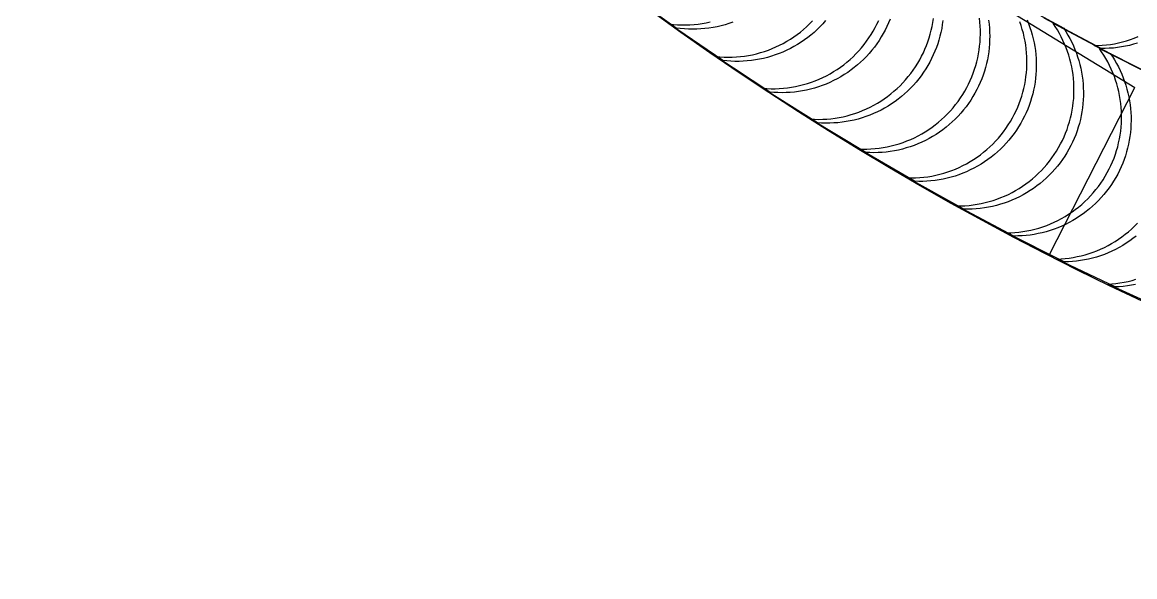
# Model space of a CAD drawing. Header units: metres. Extents: x -22.9 to 22.9, y -22.9 to 22.9.
# Drawn here: x -18.33 to -9.72, y -22.86 to -18.56 of the extents above; entities that cross this region are included whole.
import ezdxf

# ---------------------------------------------------------------- set-up
doc = ezdxf.new("R2010")
doc.units = ezdxf.units.M
for name, color, linetype in [('OBSERVED_CIRCULAR_SCAN', 3, 'Continuous'), ('SCAN_FOOTPRINTS', 5, 'Continuous'), ('TANK_BOUNDARY', 7, 'Continuous')]:
    doc.layers.add(name, color=color, linetype=linetype)

msp = doc.modelspace()

# ---------------------------------------------------------------- linework, layer by layer
at = {"layer": 'OBSERVED_CIRCULAR_SCAN'}
for p in [(-12.5798, -17.3146), (-10.3759, -20.3639)]:
    msp.add_line(p, (-9.7163, -19.0693), dxfattribs=at)
at = {"layer": 'SCAN_FOOTPRINTS'}
for points in [[(-12.8301, -18.5634), (-12.8601, -18.5738), (-12.8905, -18.5831), (-12.9212, -18.5913), (-12.9522, -18.5985), (-12.9834, -18.6045), (-13.0148, -18.6095), (-13.0463, -18.6133), (-13.078, -18.616), (-13.1098, -18.6177), (-13.1415, -18.6181), (-13.1733, -18.6175), (-13.2051, -18.6157), (-13.2367, -18.6128), (-13.2683, -18.6088), (-13.6753, -18.3185)], [(-10.7041, -18.3692), (-10.2663, -18.6108), (-10.2663, -18.6108), (-10.2496, -18.6367), (-10.2338, -18.6631), (-10.2189, -18.6901), (-10.2049, -18.7175), (-10.1919, -18.7454), (-10.1799, -18.7738), (-10.1688, -18.8025), (-10.1587, -18.8316), (-10.1496, -18.861), (-10.1415, -18.8907), (-10.1345, -18.9207), (-10.1284, -18.9509), (-10.1234, -18.9813), (-10.1195, -19.0118), (-10.1166, -19.0425), (-10.1147, -19.0732), (-10.1139, -19.104), (-10.1142, -19.1348), (-10.1155, -19.1656), (-10.1179, -19.1963), (-10.1213, -19.2269), (-10.1257, -19.2573), (-10.1312, -19.2876), (-10.1377, -19.3177), (-10.1453, -19.3476), (-10.1539, -19.3771), (-10.1634, -19.4064), (-10.174, -19.4353), (-10.1856, -19.4639), (-10.1981, -19.492), (-10.2116, -19.5197), (-10.226, -19.5469), (-10.2418, -19.5745), (-10.2586, -19.6014), (-10.2764, -19.6278), (-10.2951, -19.6535), (-10.3146, -19.6786), (-10.3351, -19.7029), (-10.3564, -19.7265), (-10.3785, -19.7493), (-10.4014, -19.7714), (-10.4251, -19.7926), (-10.4495, -19.813), (-10.4746, -19.8325), (-10.5003, -19.8511), (-10.5268, -19.8687), (-10.5538, -19.8855), (-10.5814, -19.9012), (-10.6095, -19.916), (-10.6382, -19.9298), (-10.6673, -19.9425), (-10.6968, -19.9543), (-10.7268, -19.9649), (-10.7571, -19.9745), (-10.7877, -19.9831), (-10.8186, -19.9905), (-10.8497, -19.9969), (-10.8811, -20.0021), (-10.9126, -20.0062), (-10.9443, -20.0093), (-10.976, -20.0112), (-11.0078, -20.0119), (-11.0395, -20.0116), (-11.4773, -19.77), (-11.4773, -19.77), (-11.4455, -19.7703), (-11.4137, -19.7695), (-11.382, -19.7676), (-11.3504, -19.7646), (-11.3188, -19.7605), (-11.2875, -19.7552), (-11.2563, -19.7489), (-11.2254, -19.7414), (-11.1948, -19.7329), (-11.1645, -19.7233), (-11.1346, -19.7126), (-11.105, -19.7009), (-11.0759, -19.6882), (-11.0473, -19.6744), (-11.0191, -19.6596), (-10.9915, -19.6438), (-10.9645, -19.6271), (-10.9381, -19.6094), (-10.9123, -19.5908), (-10.8872, -19.5713), (-10.8628, -19.551), (-10.8391, -19.5298), (-10.8162, -19.5077), (-10.7941, -19.4849), (-10.7728, -19.4613), (-10.7524, -19.4369), (-10.7328, -19.4119), (-10.7141, -19.3862), (-10.6964, -19.3598), (-10.6796, -19.3328), (-10.6637, -19.3053), (-10.6493, -19.2781), (-10.6358, -19.2504), (-10.6233, -19.2222), (-10.6117, -19.1937), (-10.6012, -19.1648), (-10.5916, -19.1355), (-10.583, -19.1059), (-10.5755, -19.0761), (-10.5689, -19.046), (-10.5635, -19.0157), (-10.559, -18.9852), (-10.5556, -18.9546), (-10.5532, -18.9239), (-10.5519, -18.8932), (-10.5517, -18.8624), (-10.5525, -18.8316), (-10.5543, -18.8008), (-10.5572, -18.7702), (-10.5612, -18.7396), (-10.5662, -18.7093), (-10.5722, -18.6791), (-10.5793, -18.6491), (-10.5873, -18.6194), (-10.5964, -18.59), (-10.6065, -18.5609)], [(-12.1118, -18.5515), (-12.1329, -18.5753), (-12.1548, -18.5984), (-12.1774, -18.6206), (-12.2009, -18.6421), (-12.2251, -18.6627), (-12.25, -18.6825), (-12.2756, -18.7013), (-12.3018, -18.7192), (-12.3287, -18.7362), (-12.3561, -18.7523), (-12.3841, -18.7673), (-12.4126, -18.7814), (-12.4416, -18.7944), (-12.4711, -18.8064), (-12.5009, -18.8174), (-12.5311, -18.8273), (-12.5616, -18.8361), (-12.5925, -18.8439), (-12.6235, -18.8506), (-12.6548, -18.8561), (-12.6863, -18.8606), (-12.7179, -18.8639), (-12.7496, -18.8661), (-12.7814, -18.8672), (-12.8132, -18.8672), (-12.845, -18.866), (-12.8767, -18.8637), (-12.9083, -18.8603), (-13.3208, -18.5778), (-13.3208, -18.5778), (-13.2892, -18.5812), (-13.2575, -18.5835), (-13.2257, -18.5847), (-13.1939, -18.5847), (-13.1622, -18.5836), (-13.1305, -18.5814), (-13.0989, -18.578), (-13.0674, -18.5736), (-13.0361, -18.568), (-13.005, -18.5614)], [(-11.6117, -18.5403), (-11.6235, -18.5687), (-11.6363, -18.5968), (-11.65, -18.6243), (-11.6646, -18.6514), (-11.6802, -18.678), (-11.6967, -18.704), (-11.7146, -18.7303), (-11.7334, -18.7559), (-11.7531, -18.7808), (-11.7737, -18.805), (-11.7952, -18.8285), (-11.8174, -18.8512), (-11.8405, -18.8731), (-11.8643, -18.8942), (-11.8888, -18.9144), (-11.914, -18.9337), (-11.9399, -18.9521), (-11.9664, -18.9696), (-11.9936, -18.9862), (-12.0213, -19.0018), (-12.0495, -19.0164), (-12.0782, -19.03), (-12.1074, -19.0426), (-12.137, -19.0541), (-12.167, -19.0646), (-12.1974, -19.074), (-12.2281, -19.0824), (-12.259, -19.0896), (-12.2902, -19.0958), (-12.3216, -19.1008), (-12.3531, -19.1048), (-12.3848, -19.1076), (-12.4165, -19.1093), (-12.4483, -19.1099), (-12.4801, -19.1093), (-12.5118, -19.1077), (-12.5435, -19.1049), (-12.9614, -18.8303), (-12.9614, -18.8303), (-12.9297, -18.8331), (-12.898, -18.8348), (-12.8662, -18.8353), (-12.8344, -18.8348), (-12.8027, -18.8331), (-12.771, -18.8302), (-12.7395, -18.8263), (-12.7081, -18.8212), (-12.6769, -18.8151), (-12.646, -18.8078), (-12.6153, -18.7995), (-12.5849, -18.7901), (-12.5549, -18.7796), (-12.5253, -18.7681), (-12.4961, -18.7555), (-12.4674, -18.7419), (-12.4392, -18.7273), (-12.4115, -18.7117), (-12.3843, -18.6951), (-12.3578, -18.6776), (-12.3319, -18.6592), (-12.3067, -18.6398), (-12.2822, -18.6196), (-12.2584, -18.5985), (-12.2353, -18.5767), (-12.2131, -18.554)], [(-11.2029, -18.5509), (-11.207, -18.5815), (-11.2121, -18.6118), (-11.2184, -18.642), (-11.2256, -18.6719), (-11.2338, -18.7016), (-11.2431, -18.7309), (-11.2533, -18.76), (-11.2646, -18.7886), (-11.2768, -18.8169), (-11.29, -18.8447), (-11.3041, -18.8721), (-11.3192, -18.899), (-11.3351, -18.9253), (-11.3525, -18.9519), (-11.3709, -18.9779), (-11.3901, -19.0032), (-11.4102, -19.0278), (-11.4312, -19.0516), (-11.453, -19.0748), (-11.4757, -19.0971), (-11.499, -19.1186), (-11.5232, -19.1393), (-11.548, -19.1591), (-11.5736, -19.178), (-11.5998, -19.1961), (-11.6266, -19.2131), (-11.654, -19.2293), (-11.6819, -19.2444), (-11.7104, -19.2586), (-11.7393, -19.2717), (-11.7687, -19.2838), (-11.7985, -19.2949), (-11.8287, -19.3049), (-11.8592, -19.3138), (-11.89, -19.3216), (-11.921, -19.3284), (-11.9523, -19.334), (-11.9838, -19.3386), (-12.0154, -19.342), (-12.0471, -19.3443), (-12.0789, -19.3455), (-12.1106, -19.3456), (-12.1424, -19.3445), (-12.1741, -19.3424), (-12.5972, -19.0759), (-12.5972, -19.0759), (-12.5655, -19.0781), (-12.5337, -19.0791), (-12.5019, -19.0791), (-12.4702, -19.0779), (-12.4385, -19.0756), (-12.4069, -19.0721), (-12.3754, -19.0676), (-12.3441, -19.0619), (-12.3131, -19.0552), (-12.2823, -19.0473), (-12.2518, -19.0384), (-12.2216, -19.0284), (-12.1918, -19.0173), (-12.1624, -19.0052), (-12.1335, -18.9921), (-12.105, -18.978), (-12.077, -18.9628), (-12.0497, -18.9467), (-12.0228, -18.9296), (-11.9967, -18.9116), (-11.9711, -18.8927), (-11.9463, -18.8728), (-11.9221, -18.8522), (-11.8987, -18.8306), (-11.8761, -18.8083), (-11.8543, -18.7852), (-11.8333, -18.7613), (-11.8132, -18.7367), (-11.794, -18.7114), (-11.7756, -18.6854), (-11.7582, -18.6589), (-11.7423, -18.6325), (-11.7272, -18.6057), (-11.7131, -18.5783), (-11.6999, -18.5505)], [(-10.849, -18.5478), (-10.8452, -18.5783), (-10.8424, -18.609), (-10.8407, -18.6397), (-10.8401, -18.6705), (-10.8404, -18.7013), (-10.8419, -18.7321), (-10.8444, -18.7628), (-10.8479, -18.7934), (-10.8525, -18.8238), (-10.8581, -18.8541), (-10.8648, -18.8841), (-10.8724, -18.914), (-10.8811, -18.9435), (-10.8908, -18.9727), (-10.9015, -19.0016), (-10.9132, -19.0301), (-10.9258, -19.0582), (-10.9394, -19.0858), (-10.954, -19.113), (-10.9694, -19.1396), (-10.9863, -19.1665), (-11.0041, -19.1928), (-11.0229, -19.2185), (-11.0426, -19.2435), (-11.0631, -19.2678), (-11.0844, -19.2913), (-11.1066, -19.3141), (-11.1296, -19.336), (-11.1533, -19.3572), (-11.1778, -19.3775), (-11.203, -19.3969), (-11.2288, -19.4154), (-11.2553, -19.433), (-11.2823, -19.4496), (-11.31, -19.4653), (-11.3382, -19.48), (-11.3669, -19.4937), (-11.396, -19.5064), (-11.4256, -19.518), (-11.4556, -19.5286), (-11.4859, -19.5381), (-11.5166, -19.5465), (-11.5475, -19.5539), (-11.5786, -19.5601), (-11.61, -19.5653), (-11.6415, -19.5693), (-11.6732, -19.5722), (-11.7049, -19.574), (-11.7367, -19.5747), (-11.7685, -19.5743), (-11.8002, -19.5727), (-12.2284, -19.3144), (-12.2284, -19.3144), (-12.1966, -19.316), (-12.1648, -19.3164), (-12.1331, -19.3157), (-12.1013, -19.3139), (-12.0697, -19.311), (-12.0381, -19.307), (-12.0068, -19.3018), (-11.9756, -19.2956), (-11.9447, -19.2882), (-11.914, -19.2798), (-11.8837, -19.2703), (-11.8537, -19.2597), (-11.8242, -19.2481), (-11.795, -19.2354), (-11.7663, -19.2217), (-11.7381, -19.207), (-11.7105, -19.1914), (-11.6834, -19.1747), (-11.6569, -19.1571), (-11.6311, -19.1386), (-11.6059, -19.1192), (-11.5815, -19.0989), (-11.5577, -19.0777), (-11.5347, -19.0558), (-11.5126, -19.033), (-11.4912, -19.0095), (-11.4707, -18.9852), (-11.451, -18.9602), (-11.4323, -18.9346), (-11.4144, -18.9082), (-11.3975, -18.8813), (-11.3821, -18.8547), (-11.3676, -18.8275), (-11.354, -18.7999), (-11.3413, -18.7718), (-11.3296, -18.7433), (-11.319, -18.7145), (-11.3093, -18.6852), (-11.3006, -18.6557), (-11.2929, -18.6259), (-11.2862, -18.5958), (-11.2806, -18.5655), (-11.276, -18.5351)], [(-10.5502, -18.5462), (-10.5387, -18.5747), (-10.5282, -18.6036), (-10.5186, -18.6329), (-10.5101, -18.6625), (-10.5026, -18.6924), (-10.4961, -18.7225), (-10.4907, -18.7528), (-10.4863, -18.7833), (-10.4829, -18.8139), (-10.4806, -18.8446), (-10.4793, -18.8754), (-10.4791, -18.9061), (-10.48, -18.9369), (-10.4819, -18.9677), (-10.4848, -18.9983), (-10.4888, -19.0288), (-10.4938, -19.0592), (-10.4999, -19.0894), (-10.507, -19.1194), (-10.5151, -19.1491), (-10.5243, -19.1785), (-10.5344, -19.2076), (-10.5455, -19.2363), (-10.5576, -19.2646), (-10.5707, -19.2925), (-10.5847, -19.3199), (-10.5997, -19.3468), (-10.616, -19.3741), (-10.6334, -19.4007), (-10.6516, -19.4267), (-10.6708, -19.4521), (-10.6908, -19.4768), (-10.7117, -19.5007), (-10.7335, -19.5239), (-10.756, -19.5463), (-10.7793, -19.5679), (-10.8034, -19.5886), (-10.8282, -19.6085), (-10.8537, -19.6276), (-10.8798, -19.6456), (-10.9066, -19.6628), (-10.9339, -19.679), (-10.9618, -19.6943), (-10.9902, -19.7085), (-11.0191, -19.7217), (-11.0485, -19.7339), (-11.0783, -19.7451), (-11.1084, -19.7552), (-11.1389, -19.7642), (-11.1697, -19.7721), (-11.2007, -19.779), (-11.232, -19.7847), (-11.2634, -19.7894), (-11.295, -19.7929), (-11.3267, -19.7953), (-11.3584, -19.7966), (-11.3902, -19.7968), (-11.422, -19.7958), (-11.855, -19.5458), (-11.855, -19.5458), (-11.8232, -19.5468), (-11.7915, -19.5466), (-11.7597, -19.5453), (-11.728, -19.5429), (-11.6964, -19.5394), (-11.665, -19.5347), (-11.6337, -19.529), (-11.6027, -19.5221), (-11.5719, -19.5142), (-11.5414, -19.5052), (-11.5113, -19.4951), (-11.4815, -19.4839), (-11.4521, -19.4717), (-11.4232, -19.4585), (-11.3948, -19.4443), (-11.3669, -19.429), (-11.3396, -19.4128), (-11.3128, -19.3956), (-11.2867, -19.3776), (-11.2612, -19.3585), (-11.2364, -19.3386), (-11.2124, -19.3179), (-11.189, -19.2963), (-11.1665, -19.2739), (-11.1448, -19.2507), (-11.1238, -19.2268), (-11.1038, -19.2021), (-11.0846, -19.1767), (-11.0664, -19.1507), (-11.049, -19.1241), (-11.0327, -19.0968), (-11.0177, -19.0699), (-11.0037, -19.0425), (-10.9907, -19.0146), (-10.9786, -18.9863), (-10.9674, -18.9576), (-10.9573, -18.9285), (-10.9482, -18.8991), (-10.94, -18.8694), (-10.9329, -18.8394), (-10.9269, -18.8092), (-10.9218, -18.7788), (-10.9178, -18.7483), (-10.9149, -18.7177), (-10.913, -18.6869), (-10.9121, -18.6561), (-10.9123, -18.6254), (-10.9136, -18.5946), (-10.9159, -18.5639), (-10.9193, -18.5333)], [(-9.6955, -18.7259), (-9.726, -18.7349), (-9.7568, -18.7428), (-9.7878, -18.7497), (-9.8191, -18.7554), (-9.8505, -18.76), (-9.8821, -18.7635), (-9.9138, -18.7659), (-9.9456, -18.7672), (-9.9774, -18.7673), (-10.4188, -18.5325)], [(-9.5848, -18.9708), (-10.031, -18.7452), (-10.031, -18.7452), (-9.9992, -18.7444), (-9.9675, -18.7425), (-9.9358, -18.7395), (-9.9043, -18.7353), (-9.873, -18.73), (-9.8418, -18.7236), (-9.8109, -18.7162), (-9.7803, -18.7076), (-9.75, -18.698), (-9.7201, -18.6873), (-9.6906, -18.6755)], [(-9.7049, -20.2203), (-9.7299, -20.2398), (-9.7556, -20.2585), (-9.782, -20.2763), (-9.809, -20.2931), (-9.8365, -20.3089), (-9.8646, -20.3238), (-9.8932, -20.3377), (-9.9223, -20.3505), (-9.9518, -20.3623), (-9.9817, -20.3731), (-10.012, -20.3828), (-10.0426, -20.3914), (-10.0735, -20.399), (-10.1046, -20.4054), (-10.1359, -20.4107), (-10.1674, -20.415), (-10.1991, -20.4181), (-10.2308, -20.4201), (-10.2626, -20.421), (-10.7093, -20.1963), (-10.7093, -20.1963), (-10.6775, -20.1954), (-10.6458, -20.1934), (-10.6141, -20.1903), (-10.5826, -20.1861), (-10.5513, -20.1808), (-10.5202, -20.1743), (-10.4893, -20.1668), (-10.4587, -20.1581), (-10.4284, -20.1484), (-10.3985, -20.1377), (-10.369, -20.1259), (-10.3399, -20.113), (-10.3113, -20.0992), (-10.2832, -20.0843), (-10.2557, -20.0684), (-10.2287, -20.0516), (-10.2023, -20.0339), (-10.1766, -20.0152), (-10.1516, -19.9956), (-10.1272, -19.9752), (-10.1036, -19.9539), (-10.0808, -19.9318), (-10.0588, -19.9089), (-10.0375, -19.8852), (-10.0172, -19.8608), (-9.9977, -19.8357), (-9.9791, -19.8099), (-9.9614, -19.7835), (-9.9447, -19.7565), (-9.9289, -19.7289), (-9.9141, -19.7007), (-9.9008, -19.673), (-9.8884, -19.6448), (-9.8769, -19.6162), (-9.8665, -19.5872), (-9.857, -19.5579), (-9.8486, -19.5283), (-9.8412, -19.4984), (-9.8348, -19.4683), (-9.8294, -19.438), (-9.8251, -19.4075), (-9.8218, -19.3769), (-9.8196, -19.3462), (-9.8184, -19.3154), (-9.8183, -19.2846), (-9.8192, -19.2538), (-9.8212, -19.2231), (-9.8242, -19.1925), (-9.8283, -19.1619), (-9.8334, -19.1316), (-9.8396, -19.1014), (-9.8467, -19.0715), (-9.8549, -19.0418), (-9.8642, -19.0124), (-9.8744, -18.9833), (-9.8856, -18.9547), (-9.8978, -18.9264), (-9.9109, -18.8985), (-9.925, -18.8711), (-9.94, -18.8443), (-9.9559, -18.8179), (-9.9727, -18.7921), (-9.9904, -18.7669), (-9.5437, -18.9915)], [(-9.7107, -20.5958), (-9.7419, -20.6017), (-9.7733, -20.6066), (-9.8049, -20.6103), (-9.8366, -20.6129), (-9.8683, -20.6144), (-10.3192, -20.3984), (-10.3192, -20.3984), (-10.2875, -20.3969), (-10.2558, -20.3943), (-10.2242, -20.3905), (-10.1928, -20.3857), (-10.1616, -20.3798), (-10.1306, -20.3727), (-10.0999, -20.3646), (-10.0694, -20.3554), (-10.0394, -20.3451), (-10.0097, -20.3338), (-9.9804, -20.3214), (-9.9516, -20.308), (-9.9232, -20.2936), (-9.8954, -20.2782), (-9.8682, -20.2618), (-9.8416, -20.2444), (-9.8155, -20.2262), (-9.7902, -20.207), (-9.7655, -20.187), (-9.7416, -20.1661), (-9.7184, -20.1443), (-9.696, -20.1218)], [(-9.4704, -20.8002), (-9.9254, -20.5929), (-9.9254, -20.5929), (-9.8937, -20.5908), (-9.8621, -20.5875), (-9.8306, -20.5832), (-9.7993, -20.5778), (-9.7682, -20.5712), (-9.7373, -20.5636), (-9.7067, -20.5549)]]:
    msp.add_lwpolyline(points, dxfattribs=at)
msp.add_lwpolyline([(-9.9068, -18.8047), (-9.8896, -18.8302), (-9.8733, -18.8563), (-9.8579, -18.883), (-9.8434, -18.9101), (-9.8299, -18.9378), (-9.8173, -18.9659), (-9.8056, -18.9944), (-9.795, -19.0233), (-9.7853, -19.0525), (-9.7767, -19.0821), (-9.7691, -19.1119), (-9.7624, -19.142), (-9.7569, -19.1723), (-9.7523, -19.2027), (-9.7488, -19.2333), (-9.7464, -19.264), (-9.745, -19.2948), (-9.7447, -19.3256), (-9.7454, -19.3564), (-9.7472, -19.3871), (-9.75, -19.4178), (-9.7538, -19.4483), (-9.7588, -19.4787), (-9.7647, -19.5089), (-9.7717, -19.5389), (-9.7797, -19.5687), (-9.7887, -19.5981), (-9.7987, -19.6272), (-9.8097, -19.656), (-9.8217, -19.6844), (-9.8346, -19.7123), (-9.8485, -19.7398), (-9.8638, -19.7676), (-9.8801, -19.7949), (-9.8974, -19.8216), (-9.9156, -19.8477), (-9.9346, -19.8731), (-9.9546, -19.8978), (-9.9755, -19.9218), (-9.9971, -19.9451), (-10.0196, -19.9676), (-10.0428, -19.9892), (-10.0669, -20.0101), (-10.0916, -20.0301), (-10.117, -20.0491), (-10.1431, -20.0673), (-10.1698, -20.0846), (-10.1971, -20.1009), (-10.2249, -20.1162), (-10.2533, -20.1305), (-10.2822, -20.1438), (-10.3115, -20.1561), (-10.3412, -20.1674), (-10.3713, -20.1775), (-10.4018, -20.1867), (-10.4325, -20.1947), (-10.4635, -20.2016), (-10.4948, -20.2075), (-10.5262, -20.2122), (-10.5578, -20.2159), (-10.5895, -20.2184), (-10.6212, -20.2197), (-10.653, -20.22), (-11.0953, -19.9868), (-11.0953, -19.9868), (-11.0635, -19.9866), (-11.0318, -19.9852), (-11.0001, -19.9827), (-10.9685, -19.979), (-10.9371, -19.9743), (-10.9058, -19.9685), (-10.8748, -19.9615), (-10.8441, -19.9535), (-10.8136, -19.9444), (-10.7835, -19.9342), (-10.7538, -19.9229), (-10.7245, -19.9106), (-10.6956, -19.8973), (-10.6672, -19.883), (-10.6394, -19.8677), (-10.6121, -19.8514), (-10.5854, -19.8341), (-10.5593, -19.816), (-10.5339, -19.7969), (-10.5092, -19.7769), (-10.4851, -19.7561), (-10.4619, -19.7344), (-10.4394, -19.7119), (-10.4177, -19.6887), (-10.3969, -19.6647), (-10.3769, -19.6399), (-10.3579, -19.6145), (-10.3397, -19.5884), (-10.3224, -19.5617), (-10.3061, -19.5344), (-10.2908, -19.5066), (-10.2769, -19.4791), (-10.264, -19.4512), (-10.252, -19.4228), (-10.241, -19.394), (-10.231, -19.3649), (-10.222, -19.3355), (-10.214, -19.3057), (-10.207, -19.2758), (-10.2011, -19.2455), (-10.1961, -19.2151), (-10.1923, -19.1846), (-10.1895, -19.1539), (-10.1877, -19.1232), (-10.187, -19.0924), (-10.1873, -19.0616), (-10.1887, -19.0309), (-10.1911, -19.0002), (-10.1946, -18.9696), (-10.1992, -18.9391), (-10.2047, -18.9088), (-10.2114, -18.8787), (-10.219, -18.8489), (-10.2276, -18.8194), (-10.2373, -18.7901), (-10.2479, -18.7612), (-10.2596, -18.7327), (-10.2722, -18.7046), (-10.2857, -18.677), (-10.3002, -18.6498), (-10.3156, -18.6231), (-10.3319, -18.597), (-10.3491, -18.5715), (-9.9068, -18.8047)], close=True, dxfattribs=at)
at = {"layer": 'TANK_BOUNDARY'}
msp.add_circle((0, 0), 22.86, dxfattribs=at)

doc.saveas('drawing.dxf')
